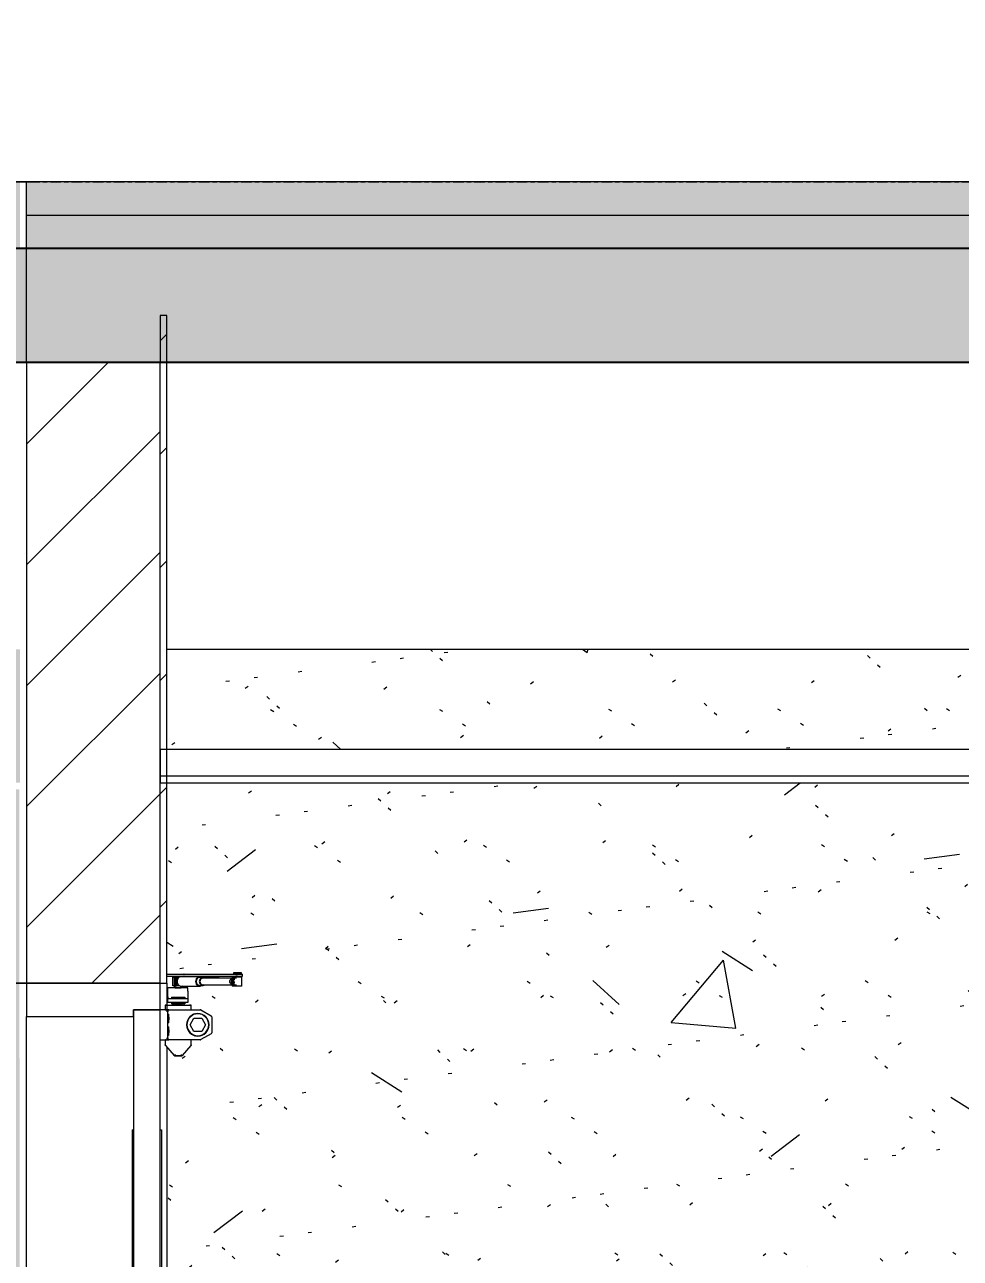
# Model space of a CAD drawing. Header units: millimetres. Extents: x 26124 to 258712, y -8723 to 35400.
# Drawn here: x 109250 to 110651, y 3988 to 5835 of the extents above; entities that cross this region are included whole.
import ezdxf

# ---------------------------------------------------------------- set-up
doc = ezdxf.new("R2010")
doc.units = ezdxf.units.MM
doc.linetypes.add('Centre', pattern=[31.75, 6.35, -4.7625, 15.875, -4.7625])
for name, color, linetype, lineweight in [('0-1', 7, 'Continuous', 5), ('A-ANNO-DIMS', 211, 'Continuous', 9), ('A-ANNO-DIMS-160', 211, 'Continuous', 9), ('A-CLNG', 13, 'Continuous', 9), ('A-CLNG-3', 13, 'Continuous', 18), ('A-CLNG-PATT-3', 13, 'Continuous', 9), ('A-DOOR', 31, 'Continuous', 9), ('A-DOOR-FRAM', 31, 'Continuous', 9), ('A-FLOR-1', 10, 'Continuous', 25), ('A-FLOR-LEVL-2', 51, 'Centre', 9), ('A-FLOR-PATT-1', 7, 'Continuous', 9), ('A-WALL', 113, 'Continuous', 9), ('A-WALL-1', 113, 'Continuous', 18), ('A-WALL-PATT-3', 111, 'Continuous', 5), ('A-WALL-PATT-4', 111, 'Continuous', 9), ('I-WALL', 2, 'Continuous', 9), ('I-WALL-3', 2, 'Continuous', 18), ('S-BEAM-3', 7, 'Continuous', 9)]:
    doc.layers.add(name, color=color, linetype=linetype, lineweight=lineweight)
doc.styles.add('UTM Avo', font='', dxfattribs={"width": 0.9, "height": 400})
doc.styles.get('UTM Avo').set_extended_font_data('UTM Avo')
doc.dimstyles.new('1_Dim_chi_tiet_2_5', dxfattribs={"dimscale": 304.8, "dimtxt": 399.720379, "dimasz": 0.629921, "dimexe": 0.524934, "dimexo": 0.0625, "dimgap": 0.052493, "dimtad": 1, "dimdec": 0, "dimrnd": 5, "dimzin": 0, "dimdsep": 46, "dimtxsty": 'UTM Avo', "dimblk1": 'OBLIQUE', "dimblk2": 'OBLIQUE', "dimsah": 1, "dimcen": 0.09, "dimdle": 0.524934, "dimazin": 0, "dimtfac": 1, "dimtdec": 4, "dimtix": 1, "dimtmove": 0, "dimatfit": 3, "dimfxl": 1.049869, "dimfxlon": 1, "dimtvp": 1, "dimtolj": 1, "dimtzin": 0, "dimarcsym": 2})

# ---------------------------------------------------------------- blocks, each defined once
blk = doc.blocks.new('NCV_TKTC_KET CAU_rvt-1-TKCS_MẶT CẮT 3')
at = {"layer": 'A-FLOR-PATT-1'}
h = blk.add_hatch(color=256, dxfattribs=at)
h.paths.add_polyline_path([(48852.6, 5330), (53452.6, 5330), (53452.6, 5500), (48852.6, 5500), (48852.6, 5397.5)])
h.paths.add_polyline_path([(107452.6, 5330), (112052.6, 5330), (112052.6, 5500), (107452.6, 5500), (107452.6, 5397.5)])
at = {"layer": 'A-FLOR-1'}
for p, q in [((112052.6, 5500), (107452.6, 5500)), ((107452.6, 5330), (112052.6, 5330))]:
    blk.add_line(p, q, dxfattribs=at)
at = {"layer": 'S-BEAM-3'}
blk.add_line((109462.6, 4900), (112042.6, 4900), dxfattribs=at)
blk = doc.blocks.new('FD_07 - DIG_01-1800x2200-CỬA ĐI 2 CÁNH 2-2150809-TKCS_MẶT CẮT 3')
at = {"layer": 'A-DOOR'}
for p, q in [((109462.5, 4413.5), (109488, 4413.5)), ((109462.5, 4410.5), (109488, 4410.5)), ((109473.1, 4409.5), (109471.1, 4409.5)), ((109471.1, 4409.5), (109473.1, 4409.5)), ((109471.1, 4409), (109471.1, 4396)), ((109471.8, 4409), (109475.3, 4409)), ((109539.1, 4409.5), (109473.1, 4409.5)), ((109473.6, 4409), (109473.6, 4393)), ((109474.8, 4409), (109474.8, 4392.7)), ((109475.9, 4409), (109475.2, 4409)), ((109475.3, 4409), (109477.2, 4409)), ((109475.3, 4409), (109475.3, 4396)), ((109477, 4409), (109475.7, 4409)), ((109475.8, 4409), (109477, 4409)), ((109477, 4409), (109477, 4396)), ((109477, 4409), (109480.9, 4409)), ((109477, 4409), (109477, 4396)), ((109477.2, 4409), (109479.1, 4409)), ((109488, 4413.5), (109489.2, 4413.5)), ((109488, 4410.5), (109489.2, 4410.5)), ((109488.6, 4413.5), (109488.1, 4413.5)), ((109488.1, 4413.5), (109488.6, 4413.5)), ((109488.1, 4410.5), (109488.6, 4410.5)), ((109488.6, 4410.5), (109488.1, 4410.5)), ((109489.2, 4413.5), (109514.7, 4413.5)), ((109489.2, 4410.5), (109514.7, 4410.5)), ((109517, 4408.5), (109512.3, 4408.5)), ((109514.7, 4413.5), (109515.7, 4413.5)), ((109514.7, 4410.5), (109515.7, 4410.5)), ((109515.7, 4413.5), (109566.4, 4413.5)), ((109515.7, 4410.5), (109566.4, 4410.5)), ((109567, 4407.5), (109517, 4407.5)), ((109539.1, 4409.5), (109541.1, 4409.5)), ((109541.1, 4409.5), (109539.1, 4409.5)), ((109559.3, 4406.5), (109561.2, 4406.5)), ((109559.3, 4398.5), (109559.3, 4406.5)), ((109561.2, 4398.5), (109559.3, 4398.5)), ((109561, 4409.5), (109562.5, 4409.5)), ((109561.2, 4406.5), (109561.5, 4406.5)), ((109561.5, 4398.5), (109561.2, 4398.5)), ((109562, 4409.5), (109562, 4395.5)), ((109562.5, 4409.5), (109562, 4409.5)), ((109562, 4409.5), (109570.2, 4409.5)), ((109562.5, 4415.3), (109562.5, 4413.5)), ((109562.5, 4415.3), (109574.5, 4415.3)), ((109574.5, 4415.3), (109562.5, 4415.3)), ((109562.5, 4395.5), (109562.5, 4409.5)), ((109563.2, 4406.5), (109563.2, 4404.5)), ((109563.2, 4402.2), (109563.2, 4399.8)), ((109563.5, 4410.5), (109563.5, 4409.5)), ((109568.5, 4413.5), (109566, 4413.5)), ((109566, 4413.5), (109568.5, 4413.5)), ((109566, 4410.5), (109568.5, 4410.5)), ((109568.5, 4410.5), (109566, 4410.5)), ((109566, 4410.5), (109568.5, 4410.5)), ((109568.5, 4410.5), (109566, 4410.5)), ((109566.4, 4413.5), (109568, 4413.5)), ((109568, 4413.5), (109566.4, 4413.5)), ((109568, 4410.5), (109566.4, 4410.5)), ((109566.4, 4410.5), (109568, 4410.5)), ((109566.9, 4413.5), (109568.5, 4413.5)), ((109568.5, 4413.5), (109566.9, 4413.5)), ((109568, 4413.5), (109575.7, 4413.5)), ((109568, 4410.5), (109575.7, 4410.5)), ((109570.2, 4409.5), (109574.3, 4409.5)), ((109573.5, 4409.5), (109573.5, 4410.5)), ((109574.5, 4413.5), (109574.5, 4415.3)), ((109575, 4395.5), (109575, 4409.5)), ((109575.7, 4413.5), (109575.7, 4413.5)), ((109575.7, 4410.5), (109575.7, 4410.5)), ((109576.1, 4410.5), (109576.1, 4413.5)), ((109494.2, 4393), (109464.2, 4393)), ((109464.2, 4379.6), (109464.2, 4387.9)), ((109474, 4393), (109468.3, 4393)), ((109475.3, 4396), (109471.8, 4396)), ((109480.5, 4393), (109473.6, 4393)), ((109473.6, 4393), (109473.8, 4393)), ((109475.2, 4393), (109474.8, 4393)), ((109474.8, 4393), (109480.3, 4393)), ((109477.2, 4396), (109475.3, 4396)), ((109475.7, 4396), (109477, 4396)), ((109480.9, 4396), (109477, 4396)), ((109479.1, 4396), (109477.2, 4396)), ((109480.3, 4393), (109483.5, 4393)), ((109484.6, 4393), (109480.5, 4393)), ((109483, 4393), (109483.9, 4393)), ((109483.5, 4393), (109483, 4393)), ((109483.4, 4392.3), (109483.4, 4395.7)), ((109484.2, 4395.5), (109512.3, 4395.5)), ((109489.9, 4393), (109484.2, 4393)), ((109484.4, 4393), (109484.6, 4393)), ((109484.6, 4393), (109484.6, 4395.7)), ((109494.2, 4387.9), (109494.2, 4379.6)), ((109512.3, 4396.5), (109517, 4396.5)), ((109517, 4397.5), (109567, 4397.5)), ((109562.5, 4395.5), (109561, 4395.5)), ((109570.2, 4395.5), (109562.5, 4395.5)), ((109574.2, 4395.5), (109570.2, 4395.5)), ((109460.1, 4367), (109460.1, 4360)), ((109462.7, 4367), (109460.1, 4367)), ((109460.1, 4367), (109484.7, 4367)), ((109464.2, 4371), (109464.2, 4377)), ((109464.2, 4377), (109479.2, 4377)), ((109479.2, 4371), (109464.2, 4371)), ((109469.6, 4379), (109472.3, 4379)), ((109469.6, 4379), (109469.6, 4377)), ((109469.6, 4371), (109469.6, 4369)), ((109470.9, 4369), (109469.6, 4369)), ((109470.6, 4369), (109470.6, 4367)), ((109470.9, 4369), (109470.6, 4369)), ((109470.6, 4369), (109473.3, 4369)), ((109477.3, 4369), (109470.9, 4369)), ((109472.3, 4369), (109470.9, 4369)), ((109472.3, 4379), (109482.3, 4379)), ((109472.3, 4379), (109472.3, 4377)), ((109472.3, 4371), (109472.3, 4369)), ((109477.3, 4369), (109472.3, 4369)), ((109473.3, 4369), (109477.3, 4369)), ((109477.3, 4369), (109482, 4369)), ((109482, 4369), (109477.3, 4369)), ((109482.3, 4369), (109477.3, 4369)), ((109479.2, 4377), (109494.2, 4377)), ((109494.2, 4371), (109479.2, 4371)), ((109482, 4369), (109486, 4369)), ((109486, 4369), (109482, 4369)), ((109482.3, 4379), (109489.7, 4379)), ((109482.3, 4379), (109482.3, 4377)), ((109482.3, 4371), (109482.3, 4369)), ((109486, 4369), (109482.3, 4369)), ((109484.7, 4367), (109499.2, 4367)), ((109489.7, 4369), (109486, 4369)), ((109487.4, 4369), (109488.3, 4369)), ((109488.6, 4369), (109487.4, 4369)), ((109488.3, 4369), (109488.6, 4369)), ((109488.6, 4367), (109488.6, 4369)), ((109489.7, 4379), (109489.7, 4377)), ((109489.7, 4371), (109489.7, 4369)), ((109494.2, 4377), (109494.2, 4371)), ((109499.2, 4367), (109496.6, 4367)), ((109499.2, 4360), (109499.2, 4367)), ((109452.6, 4360), (109412.6, 4360)), ((109412.6, 4360), (109412.6, 2200)), ((109452.6, 2200), (109452.6, 4360)), ((109464.2, 4360), (109452.6, 4360)), ((109465.8, 4360), (109460.1, 4360)), ((109460.1, 4360), (109462.7, 4360)), ((109464, 4318), (109464, 4357)), ((109464.2, 4360), (109465.3, 4360)), ((109465.3, 4360), (109468.3, 4360)), ((109468.3, 4360), (109512.5, 4360)), ((109497.4, 4337.5), (109503.2, 4347.5)), ((109503.2, 4347.5), (109514.8, 4347.5)), ((109513.4, 4359.7), (109529, 4351.1)), ((109514.8, 4347.5), (109520.5, 4337.5)), ((109530, 4349.3), (109530, 4325.7)), ((109503.2, 4327.5), (109497.4, 4337.5)), ((109514.8, 4327.5), (109503.2, 4327.5)), ((109529, 4323.9), (109513.4, 4315.3)), ((109520.5, 4337.5), (109514.8, 4327.5)), ((109452.6, 4315), (109464.2, 4315)), ((109460.1, 4315), (109460.1, 4307.4)), ((109460.8, 4315), (109460.1, 4315)), ((109460.1, 4315), (109465.8, 4315)), ((109460.4, 4306.7), (109473.4, 4291.3)), ((109465.3, 4315), (109464.2, 4315)), ((109468.3, 4315), (109465.3, 4315)), ((109512.5, 4315), (109468.3, 4315)), ((109485.9, 4291.3), (109498.9, 4306.7)), ((109499.1, 4307.4), (109499.1, 4315)), ((109474.1, 4292), (109476, 4292)), ((109476, 4292), (109474.1, 4292)), ((109483.1, 4291), (109476.1, 4291)), ((109476.1, 4291), (109483.1, 4291)), ((109483.3, 4292), (109485.2, 4292)), ((109485.2, 4292), (109483.3, 4292)), ((109410.6, 4180), (109412.6, 4180)), ((109410.6, 4180), (109410.6, 3274.6)), ((109452.6, 4180), (109454.6, 4180)), ((109454.6, 4180), (109454.6, 3274.6))]:
    blk.add_line(p, q, dxfattribs=at)
at = {"layer": 'A-DOOR', "flags": 128}
for points in [[(109556.7, 4402.5), (109556.7, 4403.3), (109557, 4404), (109557.4, 4404.7), (109557.9, 4405.4), (109558.5, 4406), (109559.3, 4406.5)], [(109559.3, 4398.5), (109558.5, 4399), (109557.9, 4399.6), (109557.4, 4400.3), (109557, 4401), (109556.7, 4401.7), (109556.7, 4402.5)], [(109464.2, 4360), (109464.2, 4359.9), (109464.1, 4359.7), (109464.1, 4359.3), (109464, 4358.9), (109464, 4358.3), (109464, 4357.7), (109464, 4357)], [(109464, 4357), (109464, 4357.7), (109464, 4358.3), (109464, 4358.9), (109464.1, 4359.3), (109464.1, 4359.7), (109464.2, 4359.9)], [(109460.4, 4306.7), (109460.4, 4306.7), (109460.3, 4306.8), (109460.3, 4306.8), (109460.3, 4306.8), (109460.3, 4306.9), (109460.3, 4306.9), (109460.2, 4307), (109460.2, 4307), (109460.2, 4307), (109460.2, 4307.1), (109460.2, 4307.1), (109460.2, 4307.2), (109460.2, 4307.2), (109460.1, 4307.3), (109460.1, 4307.3), (109460.1, 4307.3), (109460.1, 4307.4), (109460.1, 4307.4)], [(109464.2, 4315.1), (109464.1, 4315.3), (109464.1, 4315.7), (109464, 4316.1), (109464, 4316.7), (109464, 4317.3), (109464, 4318)], [(109464, 4318), (109464, 4317.3), (109464, 4316.7), (109464, 4316.1), (109464.1, 4315.7), (109464.1, 4315.3), (109464.2, 4315.1), (109464.2, 4315)], [(109499.1, 4307.4), (109499.1, 4307.4), (109499.1, 4307.3), (109499.1, 4307.3), (109499.1, 4307.2), (109499.1, 4307.2), (109499.1, 4307.1), (109499.1, 4307.1), (109499.1, 4307.1), (109499.1, 4307), (109499, 4307), (109499, 4306.9), (109499, 4306.9), (109499, 4306.9), (109499, 4306.8), (109498.9, 4306.8), (109498.9, 4306.7), (109498.9, 4306.7), (109498.9, 4306.7)], [(109474.1, 4291), (109474, 4291), (109474, 4291), (109474, 4291), (109473.9, 4291), (109473.9, 4291), (109473.8, 4291), (109473.8, 4291), (109473.8, 4291), (109473.7, 4291.1), (109473.7, 4291.1), (109473.7, 4291.1), (109473.6, 4291.1), (109473.6, 4291.1), (109473.6, 4291.1), (109473.5, 4291.2), (109473.5, 4291.2), (109473.5, 4291.2), (109473.5, 4291.2), (109473.4, 4291.3), (109473.4, 4291.3), (109473.4, 4291.3), (109473.4, 4291.3)], [(109485.2, 4291), (109485.2, 4291), (109485.2, 4291), (109485.2, 4291), (109485.1, 4291), (109485.1, 4291), (109485.1, 4291), (109485, 4291), (109484.9, 4291), (109484.9, 4291), (109484.8, 4291), (109484.7, 4291), (109484.6, 4291), (109484.5, 4291), (109484.4, 4291), (109484.2, 4291), (109484.1, 4291), (109484, 4291), (109483.8, 4291), (109483.7, 4291), (109483.5, 4291), (109483.4, 4291), (109483.2, 4291), (109483, 4291), (109482.8, 4291), (109482.6, 4291), (109482.5, 4291), (109482.3, 4291), (109482.1, 4291), (109481.9, 4291), (109481.7, 4291), (109481.4, 4291), (109481.2, 4291), (109481, 4291), (109480.8, 4291), (109480.6, 4291), (109480.4, 4291), (109480.1, 4291), (109479.9, 4291), (109479.7, 4291), (109479.5, 4291), (109479.3, 4291), (109479, 4291), (109478.8, 4291), (109478.6, 4291), (109478.4, 4291), (109478.2, 4291), (109477.9, 4291), (109477.7, 4291), (109477.5, 4291), (109477.3, 4291), (109477.1, 4291), (109476.9, 4291), (109476.7, 4291), (109476.5, 4291), (109476.4, 4291), (109476.2, 4291), (109476, 4291), (109475.8, 4291), (109475.7, 4291), (109475.5, 4291), (109475.4, 4291), (109475.2, 4291), (109475.1, 4291), (109475, 4291), (109474.9, 4291), (109474.7, 4291), (109474.6, 4291), (109474.5, 4291), (109474.5, 4291), (109474.4, 4291), (109474.3, 4291), (109474.3, 4291), (109474.2, 4291), (109474.2, 4291), (109474.1, 4291), (109474.1, 4291), (109474.1, 4291), (109474.1, 4291)], [(109474.1, 4291), (109474.1, 4291), (109474.1, 4291), (109474.1, 4291), (109474.1, 4291), (109474.2, 4291), (109474.2, 4291), (109474.3, 4291), (109474.3, 4291), (109474.4, 4291), (109474.5, 4291), (109474.6, 4291), (109474.7, 4291), (109474.8, 4291), (109474.9, 4291), (109475, 4291), (109475.2, 4291), (109475.3, 4291), (109475.4, 4291), (109475.6, 4291), (109475.8, 4291), (109475.9, 4291), (109476.1, 4291), (109476.3, 4291), (109476.4, 4291), (109476.6, 4291), (109476.8, 4291), (109477, 4291), (109477.2, 4291), (109477.4, 4291), (109477.6, 4291), (109477.8, 4291), (109478, 4291), (109478.3, 4291), (109478.5, 4291), (109478.7, 4291), (109478.9, 4291), (109479.1, 4291), (109479.4, 4291), (109479.6, 4291), (109479.8, 4291), (109480, 4291), (109480.2, 4291), (109480.5, 4291), (109480.7, 4291), (109480.9, 4291), (109481.1, 4291), (109481.3, 4291), (109481.5, 4291), (109481.8, 4291), (109482, 4291), (109482.2, 4291), (109482.4, 4291), (109482.5, 4291), (109482.7, 4291), (109482.9, 4291), (109483.1, 4291), (109483.3, 4291), (109483.4, 4291), (109483.6, 4291), (109483.7, 4291), (109483.9, 4291), (109484, 4291), (109484.2, 4291), (109484.3, 4291), (109484.4, 4291), (109484.5, 4291), (109484.6, 4291), (109484.7, 4291), (109484.8, 4291), (109484.9, 4291), (109485, 4291), (109485, 4291), (109485.1, 4291), (109485.1, 4291), (109485.2, 4291), (109485.2, 4291), (109485.2, 4291), (109485.2, 4291)], [(109485.9, 4291.3), (109485.9, 4291.3), (109485.9, 4291.3), (109485.8, 4291.2), (109485.8, 4291.2), (109485.8, 4291.2), (109485.7, 4291.2), (109485.7, 4291.2), (109485.7, 4291.1), (109485.7, 4291.1), (109485.6, 4291.1), (109485.6, 4291.1), (109485.6, 4291.1), (109485.5, 4291.1), (109485.5, 4291), (109485.5, 4291), (109485.4, 4291), (109485.4, 4291), (109485.3, 4291), (109485.3, 4291), (109485.3, 4291), (109485.2, 4291), (109485.2, 4291)]]:
    blk.add_lwpolyline(points, dxfattribs=at)
at = {"layer": 'A-DOOR'}
for centre, radius, start, end in [((109509, 4337.5), 17, 0, 180), ((109509, 4337.5), 16.5, 360, 180), ((109509, 4337.5), 17, 105, 120), ((109512.5, 4358), 2, 60.8025, 90), ((109528, 4349.3), 2, 0, 60.8025), ((109509, 4337.5), 17, 180, 0), ((109509, 4337.5), 16.5, 180, 0), ((109528, 4325.7), 2, 299.1975, 0), ((109509, 4337.5), 17, 240, 255), ((109512.5, 4317), 2, 270, 299.1975)]:
    blk.add_arc(centre, radius, start, end, dxfattribs=at)
for centre, major_axis, ratio, start_param, end_param in [((109476.9, 4402.5), (0, 2.5), 0.259156, 4.712389, 7.853982), ((109476.9, 4402.5), (0, 2.5), 0.259156, 1.570796, 4.712389), ((109476.7, 4402.5), (0, 6.79), 0.259156, 5.224283, 5.992125), ((109476.7, 4402.5), (0, 6.79), 0.259156, 3.432653, 4.200495), ((109478.6, 4402.5), (0, 6.79), 0.259156, 5.736177, 5.992125), ((109484.2, 4402.5), (0, 7), 0.965835, 6.029595, 6.790365), ((109512.3, 4402.5), (0, 7), 0.965835, 5.497787, 7.853982), ((109512.3, 4402.5), (0, 7), 0.965835, 1.570796, 3.926991), ((109512.3, 4402.5), (0, 6), 0.965835, 5.759587, 7.853982), ((109512.3, 4402.5), (0, 6), 0.965835, 1.570796, 3.665191), ((109517, 4402.5), (0, 6), 0.965835, 5.759587, 7.853982), ((109517, 4402.5), (0, 6), 0.965835, 1.570796, 3.665191), ((109517, 4402.5), (0, 5), 0.965835, 6.021386, 7.853982), ((109517, 4402.5), (0, 5), 0.965835, 1.570796, 3.403392), ((109561, 4402.5), (0, 7), 0.259156, 0, 1.570796), ((109561, 4402.5), (0, 7), 0.259156, 1.570796, 3.141593), ((109560.4, 4402.5), (0, 2.5), 0.259156, 4.712389, 7.853982), ((109560.4, 4402.5), (0, 2.5), 0.259156, 1.570796, 4.712389), ((109566.1, 4402.5), (0, 5), 0.965835, 0.65038, 0.880484), ((109566.1, 4402.5), (0, 5), 0.965835, 2.261108, 2.491212), ((109563, 4402.5), (0, 7), 0.259156, 0, 0.261799), ((109562.4, 4402.5), (0, 2.5), 0.259156, 3.403392, 4.45059), ((109562.4, 4402.5), (0, 2.5), 0.259156, 3.403392, 4.45059), ((109464.2, 4381), (0, 12), 0.000349, 5.323254, 6.283185), ((109464.2, 4383), (0, 6), 0.000349, 2.181662, 3.141593), ((109478.6, 4402.5), (0, 6.79), 0.259156, 3.432653, 3.688601), ((109484.2, 4402.5), (0, 7), 0.965835, 2.634413, 3.395183), ((109494.2, 4381), (0, 12), 0.000349, 5.323254, 6.283185), ((109494.2, 4383), (0, 6), 0.000349, 2.181662, 3.141593), ((109563, 4402.5), (0, 7), 0.259156, 2.879793, 3.141593)]:
    blk.add_ellipse(centre, major_axis=major_axis, ratio=ratio, start_param=start_param, end_param=end_param, dxfattribs=at)
for points, knots in [([(109480.9, 4408.6), (109480.7, 4408.5), (109480.4, 4408.2), (109479.9, 4407.8), (109479.6, 4407.5), (109479.4, 4407.3), (109479.3, 4407), (109479.1, 4406.8), (109479, 4406.7), (109479, 4406.5), (109478.9, 4406.3), (109478.7, 4406.1), (109478.6, 4405.8), (109478.5, 4405.6), (109478.5, 4405.4), (109478.4, 4405.3), (109478.3, 4405), (109478.3, 4404.8), (109478.2, 4404.4), (109478.1, 4404), (109478.1, 4403.7), (109478, 4403.2), (109478, 4402.8), (109478, 4402.5)], [0, 0, 0, 0, 0.1, 0.2, 0.25, 0.3, 0.35, 0.375, 0.4, 0.425, 0.45, 0.5, 0.55, 0.575, 0.6, 0.625, 0.65, 0.7, 0.75, 0.8, 0.85, 0.9, 1, 1, 1, 1]), ([(109478, 4402.5), (109478, 4402.2), (109478, 4401.8), (109478.1, 4401.3), (109478.1, 4401), (109478.2, 4400.6), (109478.3, 4400.2), (109478.3, 4400), (109478.4, 4399.7), (109478.5, 4399.6), (109478.5, 4399.4), (109478.6, 4399.2), (109478.7, 4398.9), (109478.9, 4398.7), (109479, 4398.5), (109479, 4398.3), (109479.1, 4398.2), (109479.3, 4398), (109479.4, 4397.7), (109479.6, 4397.5), (109479.9, 4397.2), (109480.4, 4396.8), (109480.7, 4396.5), (109480.9, 4396.4)], [0, 0, 0, 0, 0.1, 0.15, 0.2, 0.25, 0.3, 0.35, 0.375, 0.4, 0.425, 0.45, 0.5, 0.55, 0.575, 0.6, 0.625, 0.65, 0.7, 0.75, 0.8, 0.9, 1, 1, 1, 1]), ([(109465.3, 4349.9), (109465.3, 4351), (109465.2, 4352.3), (109465, 4353.4), (109464.8, 4353.7), (109464.7, 4353.5), (109464.5, 4352.9), (109464.4, 4351.9), (109464.3, 4350.5), (109464.2, 4348.8), (109464.2, 4347.6), (109464.2, 4347)], [0, 0, 0, 0, 0.2, 0.3, 0.4, 0.5, 0.6, 0.7, 0.8, 0.9, 1, 1, 1, 1]), ([(109464.2, 4347), (109464.2, 4348.2), (109464.3, 4350), (109464.4, 4351.9), (109464.5, 4352.9), (109464.7, 4353.5), (109464.8, 4353.7), (109465, 4353.4), (109465.1, 4352.6), (109465.2, 4351.4), (109465.3, 4350.4), (109465.3, 4349.9)], [0, 0, 0, 0, 0.2, 0.3, 0.4, 0.5, 0.6, 0.7, 0.8, 0.9, 1, 1, 1, 1]), ([(109464.2, 4347), (109464.2, 4345.8), (109464.3, 4344), (109464.4, 4342.1), (109464.5, 4341.1), (109464.7, 4340.5), (109464.8, 4340.3), (109465, 4340.6), (109465.1, 4341.4), (109465.2, 4342.6), (109465.3, 4343.6), (109465.3, 4344.1)], [0, 0, 0, 0, 0.2, 0.3, 0.4, 0.5, 0.6, 0.7, 0.8, 0.9, 1, 1, 1, 1]), ([(109465.3, 4344.1), (109465.3, 4343), (109465.2, 4341.7), (109465, 4340.6), (109464.8, 4340.3), (109464.7, 4340.5), (109464.5, 4341.1), (109464.4, 4342.1), (109464.3, 4343.5), (109464.2, 4345.2), (109464.2, 4346.4), (109464.2, 4347)], [0, 0, 0, 0, 0.2, 0.3, 0.4, 0.5, 0.6, 0.7, 0.8, 0.9, 1, 1, 1, 1]), ([(109465.3, 4330.9), (109465.3, 4332), (109465.2, 4333.3), (109465, 4334.4), (109464.8, 4334.7), (109464.7, 4334.5), (109464.5, 4333.9), (109464.4, 4332.9), (109464.3, 4331.5), (109464.2, 4329.8), (109464.2, 4328.6), (109464.2, 4328)], [0, 0, 0, 0, 0.2, 0.3, 0.4, 0.5, 0.6, 0.7, 0.8, 0.9, 1, 1, 1, 1]), ([(109464.2, 4328), (109464.2, 4329.2), (109464.3, 4331), (109464.4, 4332.9), (109464.5, 4333.9), (109464.7, 4334.5), (109464.8, 4334.7), (109465, 4334.4), (109465.1, 4333.6), (109465.2, 4332.4), (109465.3, 4331.4), (109465.3, 4330.9)], [0, 0, 0, 0, 0.2, 0.3, 0.4, 0.5, 0.6, 0.7, 0.8, 0.9, 1, 1, 1, 1]), ([(109464.2, 4328), (109464.2, 4326.8), (109464.3, 4325), (109464.4, 4323.1), (109464.5, 4322.1), (109464.7, 4321.5), (109464.8, 4321.3), (109465, 4321.6), (109465.1, 4322.4), (109465.2, 4323.6), (109465.3, 4324.6), (109465.3, 4325.1)], [0, 0, 0, 0, 0.2, 0.3, 0.4, 0.5, 0.6, 0.7, 0.8, 0.9, 1, 1, 1, 1]), ([(109465.3, 4325.1), (109465.3, 4324), (109465.2, 4322.7), (109465, 4321.6), (109464.8, 4321.3), (109464.7, 4321.5), (109464.5, 4322.1), (109464.4, 4323.1), (109464.3, 4324.5), (109464.2, 4326.2), (109464.2, 4327.4), (109464.2, 4328)], [0, 0, 0, 0, 0.2, 0.3, 0.4, 0.5, 0.6, 0.7, 0.8, 0.9, 1, 1, 1, 1])]:
    blk.add_open_spline(points, degree=3, knots=knots, dxfattribs=at)
for points in [[(109465.4, 4348.5), (109465.4, 4349), (109465.3, 4349.4), (109465.3, 4349.9)], [(109465.3, 4349.9), (109465.3, 4349.4), (109465.4, 4348.5), (109465.5, 4347.5), (109465.5, 4347)], [(109465.5, 4347), (109465.5, 4346.5), (109465.4, 4345.5), (109465.3, 4344.6), (109465.3, 4344.1)], [(109465.3, 4344.1), (109465.3, 4344.6), (109465.4, 4345), (109465.4, 4345.5)], [(109465.4, 4329.5), (109465.4, 4330), (109465.3, 4330.4), (109465.3, 4330.9)], [(109465.3, 4330.9), (109465.3, 4330.4), (109465.4, 4329.5), (109465.5, 4328.5), (109465.5, 4328)], [(109465.5, 4328), (109465.5, 4327.5), (109465.4, 4326.5), (109465.3, 4325.6), (109465.3, 4325.1)], [(109465.3, 4325.1), (109465.3, 4325.6), (109465.4, 4326), (109465.4, 4326.5)]]:
    blk.add_open_spline(points, degree=3, dxfattribs=at)
at = {"layer": 'A-DOOR-FRAM'}
for p, q in [((109452.6, 4400), (109252.6, 4400)), ((109252.6, 4400), (109252.6, 4350)), ((109452.6, 4360), (109452.6, 4400)), ((109252.6, 4350), (109412.6, 4350)), ((109252.6, 2200), (109252.6, 4350)), ((109412.6, 4350), (109412.6, 4360)), ((109412.6, 4360), (109452.6, 4360))]:
    blk.add_line(p, q, dxfattribs=at)
blk = doc.blocks.new('DIMBLOCK25-TKCS_MẶT CẮT 3')
at = {"layer": 'A-ANNO-DIMS-160', "lineweight": 25}
for p, q in [((108952, 7914.4), (108856, 8010.4)), ((108952, 7914.4), (109048, 7818.4)), ((108952, 5600), (108856, 5696)), ((108952, 5600), (109048, 5504))]:
    blk.add_line(p, q, dxfattribs=at)
at = {"layer": 'A-ANNO-DIMS-160'}
for p, q in [((109272, 7914.4), (108792, 7914.4)), ((108952, 7914.4), (108952, 5600)), ((108952, 7914.4), (109272, 7914.4)), ((109272, 5600), (108792, 5600)), ((108952, 5600), (109272, 5600))]:
    blk.add_line(p, q, dxfattribs=at)
at = {"layer": 'A-ANNO-DIMS-160', "color": 0, "insert": (108432.4, 6209.4), "char_height": 400, "width": 1314.636, "attachment_point": 1, "rotation": 90, "line_spacing_factor": 1.110334, "style": 'UTM Avo'}
blk.add_mtext('2315', dxfattribs=at)
blk = doc.blocks.new('_Oblique')
at = {"color": 0, "linetype": 'ByBlock', "lineweight": -2}
blk.add_line((-0.5, -0.5), (0.5, 0.5), dxfattribs=at)
blk = doc.blocks.new('DIMBLOCK26-TKCS_MẶT CẮT 3')
at = {"layer": 'A-ANNO-DIMS-160', "lineweight": 25}
for p, q in [((108952, 5600), (108856, 5696)), ((108952, 5600), (109048, 5504)), ((108952, 4400), (108856, 4496)), ((108952, 4400), (109048, 4304))]:
    blk.add_line(p, q, dxfattribs=at)
at = {"layer": 'A-ANNO-DIMS-160'}
for p, q in [((109272, 5600), (108792, 5600)), ((108952, 5600), (108952, 4400)), ((108952, 5600), (109272, 5600)), ((109272, 4400), (108792, 4400)), ((108952, 4400), (109272, 4400))]:
    blk.add_line(p, q, dxfattribs=at)
at = {"layer": 'A-ANNO-DIMS-160', "color": 0, "insert": (108432.4, 4452.2), "char_height": 400, "width": 1314.636, "attachment_point": 1, "rotation": 90, "line_spacing_factor": 1.110334, "style": 'UTM Avo'}
blk.add_mtext('1200', dxfattribs=at)
blk = doc.blocks.new('DIMBLOCK27-TKCS_MẶT CẮT 3')
at = {"layer": 'A-ANNO-DIMS-160', "lineweight": 25}
for p, q in [((108952, 4400), (108856, 4496)), ((108952, 4400), (109048, 4304)), ((108952, 850), (108856, 946)), ((108952, 850), (109048, 754))]:
    blk.add_line(p, q, dxfattribs=at)
at = {"layer": 'A-ANNO-DIMS-160'}
for p, q in [((109272, 4400), (108792, 4400)), ((108952, 4400), (108952, 690)), ((108952, 4400), (109272, 4400)), ((108632, 850), (109112, 850)), ((108952, 850), (108632, 850))]:
    blk.add_line(p, q, dxfattribs=at)
at = {"layer": 'A-ANNO-DIMS-160', "color": 0, "insert": (108432.4, 2077.2), "char_height": 400, "width": 1314.636, "attachment_point": 1, "rotation": 90, "line_spacing_factor": 1.110334, "style": 'UTM Avo'}
blk.add_mtext('3550', dxfattribs=at)

msp = doc.modelspace()

# ---------------------------------------------------------------- hatches: boundary and pattern name
at = {"layer": 'A-CLNG-PATT-3'}
h = msp.add_hatch(dxfattribs=at)
h.set_pattern_fill('FP_4', color=256, style=0, pattern_type=2)
h.set_pattern_definition([(0, (80880.3, 14125), (1300.48, 325.12), [53.645, -921.715, 53.645, -6123.635]), (0, (80880.3, 14125), (1300.48, 325.12), [-1029.005, -921.715, 53.645, -1897.075, -3251.2]), (0, (80880.3, 14125), (1300.48, 325.12), [-3901.44, 53.645, -921.715, 53.645, -2222.195]), (0, (80880.3, 14125), (1300.48, 325.12), [-4930.445, -596.595, 53.645, -1571.955]), (120, (81367.98, 14287.56), (-931.8022, 963.6887), [53.645, -921.715, -6177.28]), (120, (81367.98, 14287.56), (-931.8022, 963.6887), [-975.36, 53.645, -921.715, -5201.92]), (120, (81367.98, 14287.56), (-931.8022, 963.6887), [-1950.72, 53.645, -1897.075, -3251.2]), (120, (81367.98, 14287.56), (-931.8022, 963.6887), [-3901.44, 53.645, -921.715, -2275.84]), (120, (81367.98, 14287.56), (-931.8022, 963.6887), [-4876.8, 53.645, -596.595, -1625.6]), (120, (81367.98, 14287.56), (-931.8022, 963.6887), [-5527.04, 53.645, -1571.955]), (240, (81530.54, 14937.8), (-368.6778, -1288.8087), [53.645, -921.715, -6177.28]), (240, (81530.54, 14937.8), (-368.6778, -1288.8087), [-975.36, 53.645, -921.715, -5201.92]), (240, (81530.54, 14937.8), (-368.6778, -1288.8087), [-1950.72, 53.645, -1897.075, -3251.2]), (240, (81530.54, 14937.8), (-368.6778, -1288.8087), [-3901.44, 53.645, -921.715, -2275.84]), (240, (81530.54, 14937.8), (-368.6778, -1288.8087), [-4876.8, 53.645, -596.595, -1625.6]), (240, (81530.54, 14937.8), (-368.6778, -1288.8087), [-5527.04, 53.645, -1571.955])])
h.paths.add_polyline_path([(114971, 4700), (118852.4, 4700), (118852.4, 4710), (114630.6, 4710), (114630.6, 4700)])
h.paths.add_polyline_path([(109691.9, 4700), (112074.6, 4700), (112074.6, 4710), (109452.5, 4710), (109452.5, 4700)])
h.paths.add_polyline_path([(112230.6, 4700), (114474.6, 4700), (114474.6, 4710), (112230.6, 4710)])
at = {"layer": 'A-WALL-PATT-3'}
h = msp.add_hatch(color=256, dxfattribs=at)
h.paths.add_polyline_path([(106252.5, 2200), (108847.6, 2200), (108847.6, 3290), (106242.5, 3290), (106242.5, 2894), (106252.5, 2900), (106252.5, 2841.7)])
h.paths.add_polyline_path([(109242.6, 2200), (109242.6, 2290), (108857.6, 2290), (108857.6, 2200), (108879.7, 2200)])
h.paths.add_polyline_path([(108857.6, 2300), (108962.6, 2300), (108962.6, 3290), (108857.6, 3290), (108857.6, 2798.6)])
h.paths.add_polyline_path([(109077.6, 2300), (109077.6, 3290), (108972.6, 3290), (108972.6, 2300)])
h.paths.add_polyline_path([(109087.6, 2300), (109192.6, 2300), (109192.6, 3290), (109087.6, 3290), (109087.6, 2407.6)])
h.paths.add_polyline_path([(109202.6, 2300), (109242.6, 2300), (109242.6, 3290), (109202.6, 3290), (109202.6, 2407.6)])
h.paths.add_polyline_path([(108067.5, 3300), (109242.6, 3300), (109241.6, 4690), (106242.5, 4690), (106242.5, 3300), (106443.1, 3300)])
h.paths.add_polyline_path([(107852.6, 4700), (109242.6, 4700), (109242.6, 4900), (107852.6, 4900), (107852.6, 5330), (107452.6, 5330), (107452.6, 5500), (109242.6, 5500), (109242.6, 5600), (106242.5, 5600), (106242.5, 4700), (107452.6, 4700)])
h.paths.add_polyline_path([(112042.6, 5500), (112042.6, 5600), (109252.6, 5600), (109252.6, 5500), (111316.2, 5500)])
at = {"layer": 'A-WALL-PATT-4'}
h = msp.add_hatch(dxfattribs=at)
h.set_pattern_fill('FP_5', color=256, style=0, pattern_type=2)
h.set_pattern_definition([(45, (80880.3, 14125), (-84.8528, 84.8528), [])])
h.paths.add_polyline_path([(109462.6, 4400), (109462.6, 5400), (109452.6, 5400), (109452.6, 4400)])
h = msp.add_hatch(dxfattribs=at)
h.set_pattern_fill('FP_1', color=256, style=0, pattern_type=2)
h.set_pattern_definition([(45, (80880.3, 14125), (-90.50967, 90.50967), [])])
h.paths.add_polyline_path([(109252.6, 2150), (109452.6, 2150), (109452.6, 2200), (109252.6, 2200)])
h.paths.add_polyline_path([(109252.6, 4400), (109452.6, 4400), (109452.6, 5330), (109252.6, 5330), (109252.6, 4799.5)])
h = msp.add_hatch(dxfattribs=at)
h.set_pattern_fill('FP_6', color=256, style=0, pattern_type=2)
h.set_pattern_definition([(50, (80880.3, 14125), (1165.978, -102.01), [121.92, -1341.12]), (355, (80880.3, 14125), (-225.554, 1222.763), [97.536, -1072.896]), (100.451, (80977.5, 14116.5), (940.433, 1120.746), [103.616, -1139.776]), (46.184, (80880.3, 14450.1), (1734.906, -269.074), [182.88, -2011.68]), (96.636, (81024.9, 14427.7), (1519.38, 1583.54), [155.42, -1709.665]), (351.184, (80880.3, 14450.1), (1519.39, 1583.52), [146.3, -1609.34]), (21, (81042.9, 14368.8), (970.332, -654.498), [121.92, -1341.12]), (326, (81042.9, 14368.8), (395.533, 1178.804), [97.536, -1072.896]), (71.451, (81123.7, 14314.3), (1365.87, 524.296), [103.616, -1139.776]), (37.5, (80880.3, 14125), (19.767, 541.1527), [53.645, -1006.246, 53.645, -1035.507, -1076.96]), (37.5, (80880.3, 14125), (19.767, 541.1527), [-2149.043, 53.645, -1023.315]), (7.5, (80880.3, 14125), (427.646, 641.156), [53.645, -567.334, 53.645, -981.862, -410.464]), (7.5, (80880.3, 14125), (427.646, 641.156), [-1656.486, 53.645, -356.82]), (327.5, (80517.8, 14125), (867.782, -36.665), [53.645, -352.755, 53.645, -1214.323, -1682.496]), (327.5, (80517.8, 14125), (867.782, -36.665), [-1674.368, 53.645, -1628.85]), (317.5, (80355.2, 14125), (948.028, 162.73), [53.645, -474.675, 53.645, -788.416, -1194.816]), (317.5, (80355.2, 14125), (948.028, 162.73), [-1370.38, 53.645, -1141.17])])
h.paths.add_polyline_path([(109512.5, 4315), (109507.1, 4320.7), (109513.4, 4321), (109512.7, 4316.8)])
h.paths.add_polyline_path([(109691.9, 2200), (112042.6, 2200), (112042.6, 4700), (109462.6, 4700), (109462.6, 4413.5), (109566.4, 4413.5), (109564.6, 4410.5), (109462.6, 4409), (109464, 4315), (109466.9, 4315), (109465.5, 4341.9), (109464, 4360), (109462.7, 4360), (109464.2, 4367), (109496.6, 4367), (109497, 4360), (109512.5, 4360), (109494.3, 4346), (109492, 4337.5), (109494.7, 4328.4), (109500.7, 4322.6), (109512.5, 4315), (109498.5, 4315), (109497, 4307.2), (109482.4, 4291.3), (109473.4, 4293), (109462.6, 4304), (109462.6, 3275), (109509, 3275), (109509, 3325), (109526.3, 3325), (109526.3, 2875), (109509, 2875), (109509, 2925), (109462.6, 2925), (109462.6, 2200)])
h.paths.add_polyline_path([(109509, 2945), (109509, 3255), (109462.6, 3255), (109462.6, 2945), (109488.8, 2945)])
h.paths.add_polyline_path([(109513.4, 4353.9), (109505.3, 4354.5), (109512.7, 4358.2), (109513.4, 4354)])
h.paths.add_polyline_path([(109513.4, 4315.3), (109515.1, 4321.8), (109521.3, 4325.8), (109525.5, 4333.7), (109524.9, 4343.1), (109520.5, 4349.9), (109513.4, 4355.1), (109513.4, 4359.7), (109530, 4349.3), (109529, 4323.9), (109514.8, 4316)])
h.paths.add_polyline_path([(109509, 4321), (109500.5, 4323.4), (109494.3, 4330.3), (109492.6, 4338.1), (109494.9, 4346), (109501.8, 4352.2), (109509.6, 4353.9), (109518.3, 4351), (109523.7, 4344.7), (109525.4, 4336.9), (109523.1, 4329), (109516.2, 4322.8), (109509.6, 4321.1)])
h.paths.add_polyline_path([(109477.3, 4369), (109467.4, 4371), (109464.2, 4371), (109465.8, 4377), (109464.2, 4378.5), (109464.2, 4392.7), (109473.8, 4393), (109475.9, 4409), (109507.5, 4407.4), (109505.5, 4402.5), (109507.9, 4397.2), (109507.5, 4395.7), (109494.2, 4395.7), (109493.5, 4377.2), (109494.2, 4377), (109493.5, 4371), (109487.8, 4370), (109484.7, 4369.7), (109482.1, 4370.9), (109477.9, 4369.2)])
h.paths.add_polyline_path([(109484.6, 4392.7), (109494.2, 4392.7), (109494.2, 4395.7), (109484.5, 4395.7), (109483.5, 4392.7)])
h.paths.add_polyline_path([(109559.3, 4398.5), (109513.4, 4399.1), (109512.2, 4403.3), (109514.5, 4406.8), (109515.7, 4407.3), (109557.4, 4404.7), (109557, 4401), (109558.6, 4399)])
h.paths.add_polyline_path([(109565.4, 4395.5), (109563, 4395.5), (109561.8, 4399), (109561.1, 4398.5), (109559.3, 4400.3), (109561.2, 4402.9), (109564.1, 4409.5), (109573, 4409.5), (109571.5, 4395.5), (109565.9, 4395.5)])
h.paths.add_polyline_path([(109568.5, 4410.5), (109568, 4410.5), (109568, 4413.5), (109575.7, 4413.5), (109574, 4410.5), (109568.6, 4410.5)])
h.paths.add_polyline_path([(109488, 4410.5), (109489.2, 4410.5), (109488, 4412.5)])
h.paths.add_polyline_path([(109986.7, 4750), (112042.6, 4750), (112042.6, 4900), (109462.6, 4900), (109462.6, 4750), (109691.9, 4750)])
h = msp.add_hatch(dxfattribs=at)
h.set_pattern_fill('FP_7', color=256, style=0, pattern_type=2)
h.set_pattern_definition([(37.5, (80880.3, 14125), (-5.1206, 156.61216), [5.364, -118.181, 5.364, -132.812, -132.08]), (37.5, (80880.3, 14125), (-5.1206, 156.61216), [-261.722, 5.364, -126.716]), (7.5, (80880.3, 14125), (143.847, 229.3842), [5.364, -61.285, 5.364, -105.989, -42.672]), (7.5, (80880.3, 14125), (143.847, 229.3842), [-178.003, 5.364, -37.308]), (327.5, (80780.33, 14125), (253.1176, 0.4601), [5.364, -35.276, 5.364, -140.94, -191.008]), (327.5, (80780.33, 14125), (253.1176, 0.4601), [-186.944, 5.364, -185.644]), (317.5, (80780.33, 14125), (244.3381, 71.3376), [5.364, -14.956, 5.364, -90.546, -109.728]), (317.5, (80780.33, 14125), (244.3381, 71.3376), [-116.23, 5.364, -104.364])])
h.paths.add_polyline_path([(109512.5, 4315), (109507.1, 4320.7), (109513.4, 4321), (109512.7, 4316.8)])
h.paths.add_polyline_path([(109691.9, 2200), (112042.6, 2200), (112042.6, 4700), (109462.6, 4700), (109462.6, 4413.5), (109566.4, 4413.5), (109564.6, 4410.5), (109462.6, 4409), (109464, 4315), (109466.9, 4315), (109465.5, 4341.9), (109464, 4360), (109462.7, 4360), (109464.2, 4367), (109496.6, 4367), (109497, 4360), (109512.5, 4360), (109494.3, 4346), (109492, 4337.5), (109494.7, 4328.4), (109500.7, 4322.6), (109512.5, 4315), (109498.5, 4315), (109497, 4307.2), (109482.4, 4291.3), (109473.4, 4293), (109462.6, 4304), (109462.6, 3275), (109509, 3275), (109509, 3325), (109526.3, 3325), (109526.3, 2875), (109509, 2875), (109509, 2925), (109462.6, 2925), (109462.6, 2200)])
h.paths.add_polyline_path([(109509, 2945), (109509, 3255), (109462.6, 3255), (109462.6, 2945), (109488.8, 2945)])
h.paths.add_polyline_path([(109513.4, 4353.9), (109505.3, 4354.5), (109512.7, 4358.2), (109513.4, 4354)])
h.paths.add_polyline_path([(109513.4, 4315.3), (109515.1, 4321.8), (109521.3, 4325.8), (109525.5, 4333.7), (109524.9, 4343.1), (109520.5, 4349.9), (109513.4, 4355.1), (109513.4, 4359.7), (109530, 4349.3), (109529, 4323.9), (109514.8, 4316)])
h.paths.add_polyline_path([(109509, 4321), (109500.5, 4323.4), (109494.3, 4330.3), (109492.6, 4338.1), (109494.9, 4346), (109501.8, 4352.2), (109509.6, 4353.9), (109518.3, 4351), (109523.7, 4344.7), (109525.4, 4336.9), (109523.1, 4329), (109516.2, 4322.8), (109509.6, 4321.1)])
h.paths.add_polyline_path([(109477.3, 4369), (109467.4, 4371), (109464.2, 4371), (109465.8, 4377), (109464.2, 4378.5), (109464.2, 4392.7), (109473.8, 4393), (109475.9, 4409), (109507.5, 4407.4), (109505.5, 4402.5), (109507.9, 4397.2), (109507.5, 4395.7), (109494.2, 4395.7), (109493.5, 4377.2), (109494.2, 4377), (109493.5, 4371), (109487.8, 4370), (109484.7, 4369.7), (109482.1, 4370.9), (109477.9, 4369.2)])
h.paths.add_polyline_path([(109484.6, 4392.7), (109494.2, 4392.7), (109494.2, 4395.7), (109484.5, 4395.7), (109483.5, 4392.7)])
h.paths.add_polyline_path([(109559.3, 4398.5), (109513.4, 4399.1), (109512.2, 4403.3), (109514.5, 4406.8), (109515.7, 4407.3), (109557.4, 4404.7), (109557, 4401), (109558.6, 4399)])
h.paths.add_polyline_path([(109565.4, 4395.5), (109563, 4395.5), (109561.8, 4399), (109561.1, 4398.5), (109559.3, 4400.3), (109561.2, 4402.9), (109564.1, 4409.5), (109573, 4409.5), (109571.5, 4395.5), (109565.9, 4395.5)])
h.paths.add_polyline_path([(109568.5, 4410.5), (109568, 4410.5), (109568, 4413.5), (109575.7, 4413.5), (109574, 4410.5), (109568.6, 4410.5)])
h.paths.add_polyline_path([(109488, 4410.5), (109489.2, 4410.5), (109488, 4412.5)])
h.paths.add_polyline_path([(109986.7, 4750), (112042.6, 4750), (112042.6, 4900), (109462.6, 4900), (109462.6, 4750), (109691.9, 4750)])

# ---------------------------------------------------------------- linework, layer by layer
at = {"layer": 'A-CLNG'}
msp.add_line((112074.6, 4710), (109452.5, 4710), dxfattribs=at)
at = {"layer": 'A-CLNG-3'}
for p, q in [((112074.7, 4750), (109452.5, 4750)), ((109452.5, 4750), (109452.5, 4700)), ((109452.5, 4700), (112074.6, 4700))]:
    msp.add_line(p, q, dxfattribs=at)
at = {"layer": 'A-FLOR-LEVL-2'}
msp.add_line((26123.8, 5600), (134152.6, 5600), dxfattribs=at)
at = {"layer": 'A-WALL'}
for p, q in [((112042.6, 5600), (109252.6, 5600)), ((109252.6, 5550), (112042.6, 5550)), ((109252.6, 5330), (109252.6, 4400)), ((109452.6, 4400), (109452.6, 5330))]:
    msp.add_line(p, q, dxfattribs=at)
at = {"layer": 'A-WALL-1'}
for p, q in [((109252.6, 5600), (109242.6, 5600)), ((109252.6, 5330), (109252.6, 5600)), ((109452.6, 5330), (109252.6, 5330)), ((109242.6, 4400), (109452.6, 4400))]:
    msp.add_line(p, q, dxfattribs=at)
at = {"layer": 'I-WALL'}
for p, q in [((109462.6, 4400), (109462.6, 4357)), ((109462.6, 4318), (109462.6, 4315)), ((109462.6, 4304), (109462.6, 3274.5))]:
    msp.add_line(p, q, dxfattribs=at)
at = {"layer": 'I-WALL-3'}
for p, q in [((109462.6, 5400), (109452.6, 5400)), ((109452.6, 5400), (109452.6, 5330)), ((109462.6, 4400), (109462.6, 5400)), ((109452.6, 4400), (109462.6, 4400))]:
    msp.add_line(p, q, dxfattribs=at)

# ---------------------------------------------------------------- block references
at = {"layer": '0-1'}
msp.add_blockref('NCV_TKTC_KET CAU_rvt-1-TKCS_MẶT CẮT 3', (0, 0), dxfattribs=at)
at = {"layer": 'A-DOOR'}
msp.add_blockref('FD_07 - DIG_01-1800x2200-CỬA ĐI 2 CÁNH 2-2150809-TKCS_MẶT CẮT 3', (0, 0), dxfattribs=at)

# ---------------------------------------------------------------- dimensions: what is measured, and where the dimension line sits
at = {"layer": 'A-ANNO-DIMS'}
for base, p1, p2, override, picture, middle in [((108952, 5600), (109272, 7914.4), (109272, 5600), {"dimpost": '<>', "dimfxl": 2314.4}, 'DIMBLOCK25-TKCS_MẶT CẮT 3', (108729.1, 6757.2)), ((108952, 4400), (109272, 5600), (109272, 4400), {"dimpost": '<>', "dimfxl": 1200}, 'DIMBLOCK26-TKCS_MẶT CẮT 3', (108729.1, 5000)), ((108952, 850), (109272, 4400), (108632, 850), {"dimpost": '<>', "dimfxl": 3607.228853}, 'DIMBLOCK27-TKCS_MẶT CẮT 3', (108729.1, 2625))]:
    dim = msp.add_linear_dim(base=base, p1=p1, p2=p2, angle=90, dimstyle='1_Dim_chi_tiet_2_5', override=override, dxfattribs=at)
    dim.commit()
    dim.dimension.update_dxf_attribs({"geometry": picture, "text_midpoint": middle})

doc.saveas('drawing.dxf')
